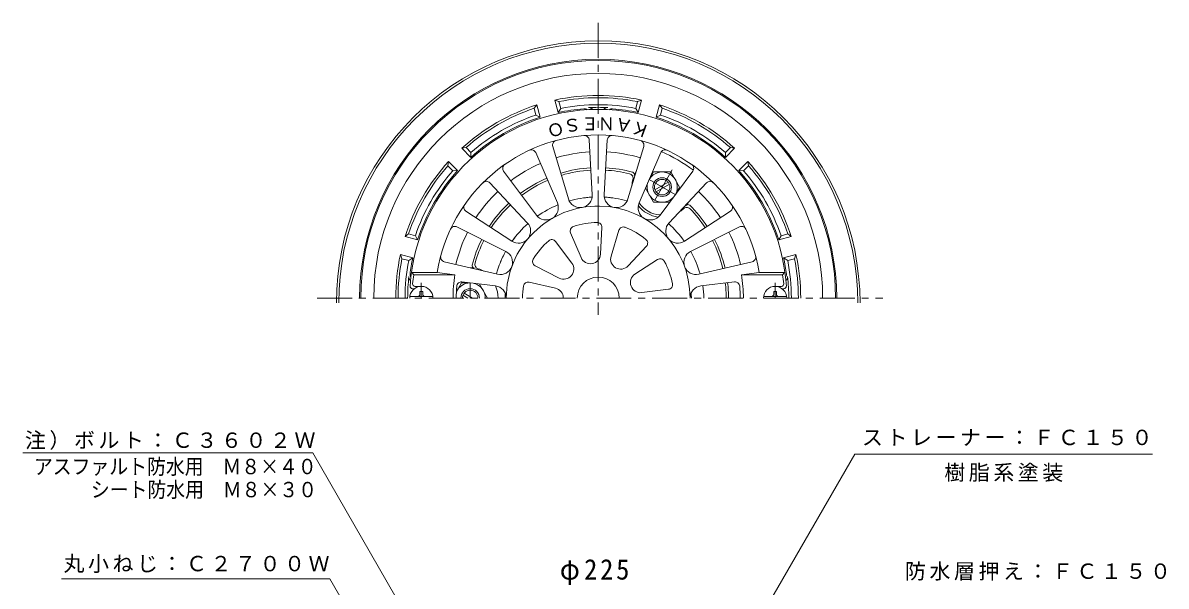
# Model space of a CAD drawing. Units: millimetres, scale not verified. Extents: x -289 to 220, y -346 to 372.
# Drawn here: x -288.9 to 202.3, y 129.7 to 371.5 of the extents above; entities that cross this region are included whole.
import ezdxf
from ezdxf.enums import TextEntityAlignment as Align

# ---------------------------------------------------------------- set-up
doc = ezdxf.new("R2010")
doc.units = ezdxf.units.MM
doc.header["$LTSCALE"] = 3
doc.linetypes.add('CHAIN1', pattern=[8, 5, -1, 1, -1])
for name, color, linetype, lineweight in [('0-0_通り芯', 3, 'Continuous', 9), ('0-1_躯体', 2, 'Continuous', 9), ('0-2_仕上', 6, 'Continuous', 9), ('0-4_その他', 7, 'Continuous', 9), ('0-5_寸法', 7, 'Continuous', 9), ('0-A', 4, 'Continuous', 9)]:
    doc.layers.add(name, color=color, linetype=linetype, lineweight=lineweight)
doc.styles.add('ＭＳ ゴシック', font='')
doc.styles.get('ＭＳ ゴシック').set_extended_font_data('MS Gothic')

msp = doc.modelspace()

# ---------------------------------------------------------------- linework, layer by layer
at = {"layer": '0-0_通り芯', "linetype": 'CHAIN1'}
for p, q in [((-41.7, 371.533), (-41.7, 246.138)), ((-162.487, 253.4), (80.617, 253.4))]:
    msp.add_line(p, q, dxfattribs=at)
at = {"layer": '0-0_通り芯'}
for radius, start, end in [(112.5, 0.00015, 180), (111.5, 0.00015, 180), (45.5, 93.25284, 105.85425), (45.5, 93.25284, 97.98866), (45.5, 82.01128, 86.74712), (45.5, 74.14574, 86.74712), (45.5, 112.3215, 125.09416), (45.5, 131.49045, 144.5181), (45.5, 35.4818, 48.50958), (45.5, 142.01128, 144.5181), (45.5, 150.91275, 164.14914), (45.5, 150.91275, 157.98862), (45.5, 15.85074, 29.09164), (45.5, 2.64577, 9.35185), (40.11, 174.12411, 176.9984), (40.11, 3.0016, 5.87589)]:
    msp.add_arc((-41.7, 251.3), radius, start, end, dxfattribs=at)
at = {"layer": '0-1_躯体'}
for p, q in [((-68.057, 336.312), (-69.225, 334.877)), ((-68.447, 331.972), (-69.225, 334.877)), ((-66.632, 330.993), (-68.057, 336.312)), ((-58.904, 333.064), (-60.329, 338.382)), ((-58.6, 337.723), (-60.329, 338.382)), ((-57.822, 334.82), (-58.904, 333.064)), ((-57.822, 334.82), (-58.6, 337.723)), ((-25.578, 334.82), (-24.799, 337.723)), ((-24.495, 333.064), (-25.578, 334.82)), ((-23.07, 338.382), (-24.799, 337.723)), ((-24.495, 333.064), (-23.07, 338.382)), ((-16.768, 330.993), (-15.343, 336.312)), ((-14.174, 334.877), (-15.343, 336.312)), ((-14.952, 331.972), (-14.174, 334.877)), ((-66.632, 330.993), (-68.447, 331.972)), ((-14.952, 331.972), (-16.768, 330.993)), ((-98.497, 317.976), (-100.325, 317.682)), ((-96.431, 313.789), (-100.325, 317.682)), ((-96.372, 315.85), (-98.497, 317.976)), ((-96.372, 315.85), (-96.431, 313.789)), ((12.972, 315.85), (15.098, 317.976)), ((13.032, 313.789), (12.972, 315.85)), ((13.032, 313.789), (16.925, 317.682)), ((16.925, 317.682), (15.098, 317.976)), ((-105.981, 312.025), (-106.276, 310.198)), ((-104.15, 308.072), (-106.276, 310.198)), ((-102.088, 308.132), (-105.981, 312.025)), ((18.688, 308.132), (22.582, 312.025)), ((20.75, 308.072), (22.876, 310.198)), ((22.876, 310.198), (22.582, 312.025)), ((-102.088, 308.132), (-104.15, 308.072)), ((-25.458, 307.532), (-25.409, 307.617)), ((20.75, 308.072), (18.688, 308.132)), ((-2.941, 294.532), (-2.892, 294.617)), ((-123.176, 280.926), (-124.611, 279.758)), ((-120.272, 280.148), (-123.176, 280.926)), ((-120.272, 280.148), (-119.293, 278.332)), ((35.893, 278.332), (36.872, 280.148)), ((36.872, 280.148), (39.776, 280.926)), ((41.212, 279.758), (39.776, 280.926)), ((-119.293, 278.332), (-124.611, 279.758)), ((35.893, 278.332), (41.212, 279.758)), ((-121.363, 270.605), (-126.682, 272.03)), ((-126.023, 270.301), (-126.682, 272.03)), ((-123.119, 269.523), (-126.023, 270.301)), ((-123.119, 269.523), (-121.363, 270.605)), ((37.964, 270.605), (43.282, 272.03)), ((39.719, 269.523), (37.964, 270.605)), ((39.719, 269.523), (42.623, 270.301)), ((42.623, 270.301), (43.282, 272.03)), ((-96.7, 266.4), (-96.7, 266.4))]:
    msp.add_line(p, q, dxfattribs=at)
at = {"layer": '0-1_躯体', "color": 4}
for p, q in [((-19.78, 304.358), (-17.947, 307.532)), ((-17.95, 307.527), (-10.444, 307.527)), ((-10.444, 307.527), (-6.697, 301.037)), ((-21.419, 300.546), (-17.947, 294.532)), ((-17.295, 299.822), (-11.604, 303.108)), ((-16.795, 298.956), (-11.104, 302.242)), ((-6.7, 301.032), (-8.53, 297.862)), ((-17.947, 294.532), (-11.014, 294.532)), ((-102.639, 256.112), (-100.455, 259.896)), ((-100.45, 259.896), (-96.789, 259.896)), ((-95.7, 253.4), (-99.295, 255.476)), ((-89.197, 253.405), (-92.663, 259.409)), ((-97.7, 253.4), (-99.795, 254.61)), ((-89.2, 253.4), (-89.197, 253.405))]:
    msp.add_line(p, q, dxfattribs=at)
at = {"layer": '0-1_躯体', "color": 4, "linetype": 'CHAIN1'}
for p, q in [((-9.922, 308.441), (-18.303, 293.925)), ((-19.816, 304.274), (-8.584, 297.789)), ((-96.7, 253.4), (-96.7, 259.885))]:
    msp.add_line(p, q, dxfattribs=at)
at = {"layer": '0-1_躯体', "color": 4}
for radius in [4, 3.324]:
    msp.add_circle((-14.2, 301.032), radius, dxfattribs=at)
at = {"layer": '0-1_躯体'}
for centre, radius, start, end in [((-41.7, 253.4), 102.5, 0, 180), ((-41.7, 253.4), 102, 0, 180), ((-41.7, 253.4), 96.441, 0, 180), ((-41.7, 253.4), 87, 77.63522, 102.36475), ((-41.7, 253.4), 86, 78.66675, 101.33324), ((-41.7, 253.4), 87, 107.63522, 132.36475), ((-41.7, 253.4), 86, 108.66675, 131.33324), ((-41.7, 253.4), 81.5, 94.32832, 102.18677), ((-41.7, 253.4), 83, 78.79947, 101.20049), ((-47.7, 332.674), 2, 52.44321, 94.32849), ((-41.7, 253.4), 81.876, 87.12955, 92.87045), ((-45.7, 333.176), 2, 36.49266, 92.87048), ((-37.7, 333.176), 2, 87.12952, 143.50734), ((-35.7, 332.674), 2, 85.67151, 127.55679), ((-41.7, 253.4), 81.5, 77.81322, 85.67168), ((-41.7, 253.4), 87, 47.63522, 72.36475), ((-41.7, 253.4), 86, 48.66675, 71.33324), ((-41.7, 253.4), 81.5, 107.81322, 132.18677), ((-41.7, 253.4), 83, 108.79947, 131.20049), ((-41.7, 253.4), 81.5, 47.81322, 72.18677), ((-41.7, 253.4), 83, 48.79947, 71.20049), ((-41.7, 253.4), 62.852, 93.27574, 106.72417), ((-41.7, 253.4), 62.852, 73.27573, 86.72418), ((-41.7, 253.4), 68.451, 53.32466, 66.67526), ((-41.7, 253.4), 87, 137.63522, 162.36475), ((-41.7, 253.4), 86, 138.66675, 161.33324), ((-41.7, 253.4), 62.852, 113.27571, 126.72415), ((-41.7, 253.4), 87, 17.63522, 42.36475), ((-41.7, 253.4), 86, 18.66675, 41.33324), ((-41.7, 253.4), 83, 138.79947, 161.20049), ((-41.7, 253.4), 81.5, 137.81322, 162.18677), ((-41.7, 253.4), 56, 113.27574, 126.72415), ((-41.7, 253.4), 56, 93.27574, 106.72417), ((-41.7, 253.4), 55, 93.27574, 106.72417), ((-41.7, 253.4), 55, 75.82635, 86.7242), ((-41.7, 253.4), 56, 74.62402, 86.72418), ((-28.722, 304.787), 2, 345.50188, 75.82657), ((-27.116, 306.432), 1, 337.312, 74.62364), ((-14.2, 301.032), 13, 150.00023, 157.31186), ((-41.7, 253.4), 81.5, 17.81322, 42.18677), ((-41.7, 253.4), 83, 18.79947, 41.20049), ((-41.7, 253.4), 55, 113.27574, 126.72415), ((-14.2, 301.032), 13, 165.50212, 176.97626), ((-41.7, 253.4), 62.852, 133.27573, 146.72415), ((-41.7, 253.4), 62.852, 33.27574, 46.72417), ((-41.7, 253.4), 56, 133.27573, 146.72415), ((-41.7, 253.4), 55, 133.27573, 146.72414), ((-14.2, 301.032), 13, 217.7067, 262.29305), ((-14.2, 301.032), 12, 214.26729, 265.5657), ((-14.2, 301.032), 13, 303.0233, 314.49786), ((-3.686, 290.333), 2, 44.17444, 134.49887), ((-14.2, 301.032), 13, 322.688, 329.99991), ((-3.065, 292.546), 1, 45.37593, 142.68735), ((-41.7, 253.4), 56, 33.27574, 45.3759), ((-41.7, 253.4), 55, 33.27574, 44.17365), ((-41.7, 253.4), 62.852, 153.27571, 166.72417), ((-41.7, 253.4), 62.852, 13.27577, 26.72414), ((-41.7, 253.4), 56, 153.27573, 165.37592), ((-41.7, 253.4), 55, 153.27573, 164.17365), ((-41.7, 253.4), 55, 13.27576, 26.72415), ((-41.7, 253.4), 56, 13.27576, 26.72417), ((-41.7, 253.4), 87, 167.63525, 180), ((-41.7, 253.4), 86, 168.66676, 180), ((-41.7, 253.4), 81.5, 167.81323, 172.77383), ((-41.7, 253.4), 81.5, 7.22617, 12.18677), ((-41.7, 253.4), 86, 0, 11.33324), ((-41.7, 253.4), 87, 0, 12.36475), ((-41.7, 253.4), 83, 168.79951, 180), ((-96.7, 253.4), 13, 82.688, 89.99991), ((-94.918, 267.287), 1, 165.37593, 262.68735), ((-92.691, 267.855), 2, 164.17444, 254.49887), ((-96.7, 253.4), 13, 63.02475, 74.49786), ((-41.7, 253.4), 83, 0, 11.20049), ((-41.7, 253.4), 81.876, 173.5304, 180), ((-121.067, 262.4), 2, 173.52994, 229.91017), ((-120.568, 263.4), 2, 172.77383, 214.65796), ((37.169, 263.4), 2, 325.34143, 7.22617), ((37.667, 262.4), 2, 310.089, 6.47006), ((-41.7, 253.4), 81.876, 0, 6.4696), ((-96.7, 253.4), 12, 0, 25.56606), ((-41.7, 253.4), 55, 0, 6.72427), ((-41.7, 253.4), 56, 0, 6.72427)]:
    msp.add_arc(centre, radius, start, end, dxfattribs=at)
at = {"layer": '0-1_躯体', "color": 4}
for centre, radius, start, end in [((-14.195, 301.029), 6.5, 60.0482, 149.29428), ((-14.195, 301.029), 6.5, 331.41753, 60.04805), ((-14.195, 301.029), 6.5, 164.15411, 315.13414), ((-96.7, 253.406), 6.5, 91.41757, 156.10696), ((-96.7, 253.4), 4, 0, 180), ((-96.7, 253.4), 3.324, 0, 180), ((-96.7, 253.406), 6.5, 359.95093, 75.13414)]:
    msp.add_arc(centre, radius, start, end, dxfattribs=at)
at = {"layer": '0-2_仕上'}
for p, q in [((-44.239, 297.759), (-45.584, 321.26)), ((-37.816, 321.26), (-39.161, 297.759)), ((-59.257, 294.215), (-68.559, 315.839)), ((-61.259, 318.496), (-54.485, 295.952)), ((-28.914, 295.952), (-22.14, 318.496)), ((-14.841, 315.839), (-24.143, 294.215)), ((-82.344, 307.88), (-68.268, 289.013)), ((-15.132, 289.013), (-1.056, 307.88)), ((-72.157, 285.749), (-88.294, 302.887)), ((4.895, 302.887), (-11.242, 285.749)), ((-98.526, 290.694), (-78.846, 277.778)), ((-4.554, 277.778), (15.126, 290.694)), ((-81.384, 273.381), (-102.41, 283.967)), ((-53.557, 281.43), (-49.038, 270.746)), ((-40.144, 283.795), (-40.737, 272.21)), ((-32.766, 282.494), (-36.171, 271.405)), ((19.01, 283.966), (-2.015, 273.381)), ((-60.045, 277.684), (-53.053, 268.428)), ((-20.971, 275.684), (-28.872, 267.19)), ((-107.854, 269.009), (-84.943, 263.603)), ((-68.8, 267.25), (-58.471, 261.971)), ((-16.155, 269.945), (-25.892, 263.639)), ((1.544, 263.603), (24.454, 269.009)), ((-121.811, 264.4), (-120.955, 263.4)), ((-121.811, 264.4), (-110.83, 264.4)), ((-120.955, 263.4), (-103.268, 263.4)), ((-110.83, 264.4), (-103.268, 263.4)), ((27.431, 264.4), (19.869, 263.4)), ((37.555, 263.4), (19.869, 263.4)), ((38.411, 264.4), (27.431, 264.4)), ((38.411, 264.4), (37.555, 263.4)), ((-121.514, 257.4), (-120.7, 257.4)), ((-120.429, 258.4), (-117.7, 258.4)), ((-85.825, 258.603), (-100.26, 260.305)), ((-71.362, 260.211), (-60.056, 257.615)), ((-11.497, 257.146), (-23.009, 255.718)), ((2.425, 258.603), (16.861, 260.305)), ((37.029, 258.4), (34.3, 258.4)), ((38.115, 257.4), (37.3, 257.4))]:
    msp.add_line(p, q, dxfattribs=at)
for centre, radius, start, end in [((-41.7, 253.4), 81, 3.59283, 176.40717), ((-41.7, 253.4), 70, 9.04109, 170.95891), ((-59.344, 319.071), 2, 105.03868, 196.72417), ((-47.58, 321.146), 2, 3.27556, 94.96121), ((-35.819, 321.146), 2, 85.03868, 176.72417), ((-24.056, 319.071), 2, 343.27556, 74.96121), ((-70.396, 315.049), 2, 23.27556, 114.96121), ((-13.003, 315.049), 2, 65.03868, 156.72417), ((-80.741, 309.076), 2, 125.03868, 216.72417), ((-2.659, 309.076), 2, 323.27556, 54.96121), ((-89.75, 301.516), 2, 43.27556, 134.96121), ((6.351, 301.516), 2, 45.03868, 136.72417), ((-49.468, 297.459), 5.238, 196.72429, 3.27573), ((-33.931, 297.459), 5.238, 176.72429, 343.27573), ((-97.428, 292.366), 2, 145.03868, 236.72417), ((-41.7, 253.4), 39.5, 89.13309, 180), ((-64.069, 292.145), 5.238, 216.72429, 23.27573), ((-41.7, 253.4), 39.5, 0, 89.13278), ((-19.331, 292.145), 5.238, 156.72429, 323.27573), ((14.029, 292.366), 2, 303.27556, 34.96121), ((-75.971, 282.158), 5.238, 236.72429, 43.27573), ((-41.7, 253.4), 32.5, 90.8295, 109.1705), ((-42.141, 283.897), 2, 357.06975, 90.82961), ((-7.428, 282.158), 5.238, 136.72429, 303.27573), ((-103.309, 282.18), 2, 63.27556, 154.96121), ((-51.715, 282.209), 2, 109.17062, 202.93054), ((-30.854, 281.907), 2, 69.17062, 162.93054), ((-41.7, 253.4), 32.5, 50.8295, 69.1705), ((19.91, 282.18), 2, 25.03868, 116.72417), ((-41.7, 253.4), 32.5, 130.8295, 149.1705), ((-61.641, 276.479), 2, 37.06975, 130.82961), ((-22.435, 277.046), 2, 317.06975, 50.82961), ((-107.395, 270.956), 2, 165.03868, 256.72417), ((-83.74, 268.702), 5.238, 256.72429, 63.27573), ((-45.055, 272.431), 4.324, 202.93018, 357.06966), ((-32.038, 270.136), 4.324, 162.93018, 317.06966), ((-15.068, 268.266), 2, 29.17062, 122.93054), ((0.341, 268.702), 5.238, 116.72429, 283.27573), ((23.995, 270.956), 2, 283.27556, 14.96121), ((-67.89, 269.031), 2, 149.17062, 242.93054), ((-56.503, 265.822), 4.324, 242.93018, 37.06966), ((-41.7, 253.4), 32.5, 10.8295, 29.1705), ((-54.2, 253.4), 67.5, 171.48038, 174.82341), ((-41.7, 253.4), 62.375, 170.77454, 180), ((-41.7, 253.4), 9, 0, 180), ((-23.541, 260.01), 4.324, 122.93018, 277.06966), ((-41.7, 253.4), 62.375, 0, 9.22546), ((-29.2, 253.4), 67.5, 5.17659, 8.51962), ((-121.514, 258.4), 1, 175.75238, 270), ((-120.429, 259.4), 1, 174.8239, 270), ((-41.7, 253.4), 61, 175.21835, 180), ((-100.494, 258.319), 2, 83.27557, 175.21837), ((-86.438, 253.4), 5.238, 359.99924, 83.27573), ((-41.7, 253.4), 32.5, 170.8295, 180), ((-71.81, 258.261), 2, 77.06975, 170.82961), ((-61.024, 253.4), 4.324, 359.99954, 77.06966), ((-11.743, 259.131), 2, 277.06975, 10.82961), ((3.039, 253.4), 5.238, 96.72424, 180.00076), ((17.095, 258.319), 2, 4.78163, 96.72443), ((-41.7, 253.4), 61, 0, 4.78165), ((37.029, 259.4), 1, 270, 5.1761), ((38.115, 258.4), 1, 270, 4.24762)]:
    msp.add_arc(centre, radius, start, end, dxfattribs=at)
at = {"layer": '0-5_寸法'}
for p, q in [((-164.361, 186.884), (-288.916, 186.884)), ((-96.7, 69.692), (-164.361, 186.884)), ((-2.2, 63.839), (68.52, 186.329)), ((68.52, 186.329), (196.521, 186.329)), ((-272.269, 132.851), (-157.024, 132.851)), ((-117.7, 64.738), (-157.024, 132.851))]:
    msp.add_line(p, q, dxfattribs=at)
at = {"layer": '0-A'}
for p, q in [((-118.3, 255.001), (-118.3, 256.15)), ((-117.1, 256.15), (-118.3, 256.15)), ((-117.1, 255.001), (-117.1, 256.15)), ((33.7, 256.15), (34.9, 256.15)), ((33.7, 255.001), (33.7, 256.15)), ((34.9, 255.001), (34.9, 256.15)), ((-122.664, 254.001), (-112.736, 254.001)), ((39.264, 254.001), (29.336, 254.001))]:
    msp.add_line(p, q, dxfattribs=at)
at = {"layer": '0-A', "linetype": 'CHAIN1'}
for p, q in [((-117.7, 253.4), (-117.7, 259.908)), ((34.3, 253.4), (34.3, 259.908))]:
    msp.add_line(p, q, dxfattribs=at)
at = {"layer": '0-A'}
for centre, radius, start, end in [((-117.7, 253.4), 5, 0, 180), ((34.3, 253.4), 5, 0, 180), ((-119.3, 255.001), 1, 270, 0), ((-116.1, 255.001), 1, 180, 270), ((32.7, 255.001), 1, 270, 0), ((35.9, 255.001), 1, 180, 270)]:
    msp.add_arc(centre, radius, start, end, dxfattribs=at)

# ---------------------------------------------------------------- texts
at = {"layer": '0-2_仕上', "style": 'ＭＳ ゴシック'}
for s, rotation, p in [('Ｓ', 190, (-49.832, 332.602)), ('Ｅ', 180, (-41.45, 332.632)), ('Ｎ', 180, (-34.45, 332.632)), ('Ａ', 170, (-26.347, 331.293)), ('Ｋ', 160, (-18.557, 328.533)), ('Ｏ', 200.001, (-57.982, 331.103))]:
    msp.add_text(s, height=5.499, rotation=rotation, dxfattribs=at).set_placement(p, align=Align.BOTTOM_LEFT)
at = {"layer": '0-4_その他', "color": 2, "insert": (-58.2, 130.124), "char_height": 8.798, "attachment_point": 7, "style": 'ＭＳ ゴシック'}
msp.add_mtext('\\T1.21;\\W0.95;φ225', dxfattribs=at)
at = {"layer": '0-5_寸法', "color": 6, "style": 'ＭＳ ゴシック', "width": 0.9}
for s, p in [('アスファルト防水用\u3000Ｍ８×４０', (-284.159, 175.778)), ('シート防水用\u3000Ｍ８×３０', (-259.695, 165.882))]:
    msp.add_text(s, height=6.598, dxfattribs=at).set_placement(p, align=Align.BOTTOM_LEFT)
at = {"layer": '0-5_寸法', "char_height": 6.598, "attachment_point": 7, "style": 'ＭＳ ゴシック'}
for s, insert in [('\\T1.17;注）ボルト：Ｃ３６０２Ｗ', (-288.032, 188.204)), ('\\T1.17;ストレーナー：ＦＣ１５０', (71.632, 189.919)), ('\\T1.17;樹脂系塗装', (107.021, 174.458)), ('\\T1.17;丸小ねじ：Ｃ２７００Ｗ', (-271.45, 135.342)), ('\\T1.17;防水層押え：ＦＣ１５０', (90.101, 132.102))]:
    msp.add_mtext(s, dxfattribs=dict(at, insert=insert))

doc.saveas('drawing.dxf')
